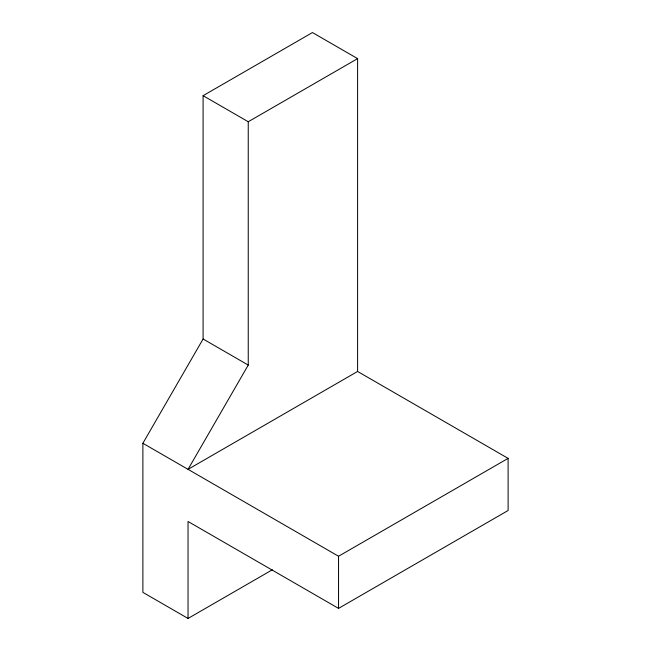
<?xml version="1.0" encoding="UTF-8"?>
<svg xmlns="http://www.w3.org/2000/svg" width="651" height="651" viewBox="0 0 651 651"><rect width="100%" height="100%" fill="white"/><g stroke="black" fill="none" stroke-linecap="round" stroke-linejoin="round"><path stroke-width="0.98" d="M188.041 618.45L142.886 592.377L142.886 443.274L203.096 339L203.096 95.681L312.447 32.55L357.602 58.623L357.602 371.461L508.105 458.369L508.114 510.498L338.544 608.392L188.041 521.484L188.041 618.45L272.378 569.763M203.096 95.681L248.243 121.745L248.243 365.073L188.041 469.347L357.602 371.461M248.243 121.745L357.602 58.623M142.886 443.274L338.544 556.255L508.105 458.369M203.096 339L248.243 365.073M338.544 556.255L338.544 608.392"/></g></svg>
